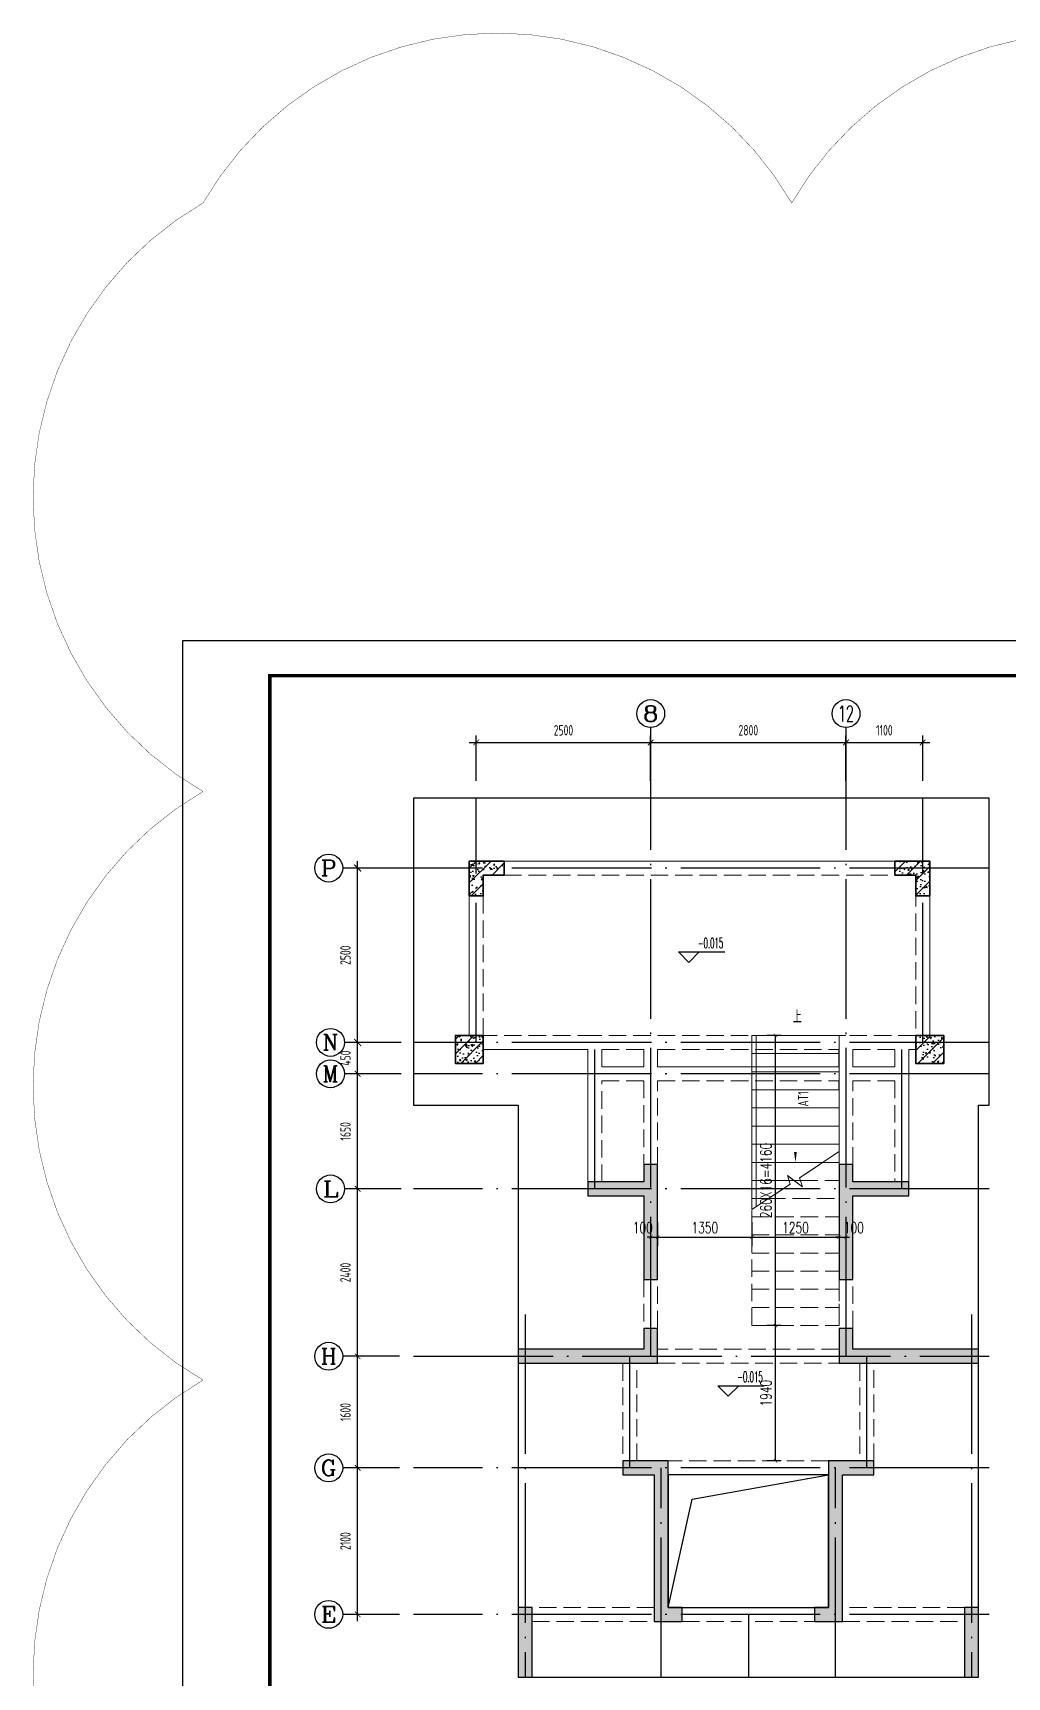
# Model space of a CAD drawing. Extents: x -1058961 to 23600, y -449123 to 2751847.
# Drawn here: x -135503 to -121538, y 32357 to 55931 of the extents above; entities that cross this region are included whole.
import ezdxf
from ezdxf.enums import TextEntityAlignment as Align

# ---------------------------------------------------------------- set-up
doc = ezdxf.new("R2010")
doc.units = 0
doc.header["$LTSCALE"] = 1000
for name, pattern in [('#P_--_20B1_001_t3$0$DASH', [0.35, 0.25, -0.1]), ('DASH', [0.35, 0.25, -0.1]), ('DOTE', [2.42, 2, -0.2, 0.02, -0.2])]:
    doc.linetypes.add(name, pattern=pattern)
doc.layers.get('0').update_dxf_attribs({"linetype": 'CONTINUOUS'})
doc.layers.get('DEFPOINTS').update_dxf_attribs({"linetype": 'CONTINUOUS'})
for name, color, linetype in [('-TK', 7, 'CONTINUOUS'), ('A-AXIS_TEXT', 7, 'CONTINUOUS'), ('A-DOTE', 10, 'DOTE'), ('AXIS', 3, 'CONTINUOUS'), ('DIM_ELEV', 3, 'CONTINUOUS'), ('DIM_SYMB', 3, 'CONTINUOUS'), ('PUB_TEXT', 2, 'CONTINUOUS'), ('S-D洞口', 4, 'CONTINUOUS'), ('S-L主梁线', 4, 'DASH'), ('S-Q墙填充', 252, 'CONTINUOUS'), ('S-Q墙实线', 6, 'CONTINUOUS'), ('S-Y一般标注', 3, 'CONTINUOUS'), ('S-Z柱填充', 252, 'CONTINUOUS'), ('S-Z柱实线', 6, 'CONTINUOUS'), ('TEXT', 2, 'CONTINUOUS'), ('尺寸标注', 86, 'CONTINUOUS')]:
    doc.layers.add(name, color=color, linetype=linetype)
doc.layers.add('AXIS_TEXT', color=7, linetype='CONTINUOUS', lineweight=20)
doc.layers.add('STAIR', color=2, linetype='CONTINUOUS', lineweight=18)
doc.layers.add('审图修改', color=2, linetype='CONTINUOUS', plot=False)
doc.styles.add('_TCH_AXIS', font='COMPLEX', dxfattribs={"bigfont": 'GBCBIG'})
doc.styles.add('_TCH_DIM', font='SIMPLEX.shx', dxfattribs={"width": 0.7, "bigfont": 'GBCBIG.shx'})
doc.styles.add('_TCH_DIM_T3', font='SIMPLEX', dxfattribs={"width": 0.705882, "bigfont": 'GBCBIG'})
doc.styles.add('COMPLEX', font='COMPLEX')
doc.styles.add('TSSD_DIMENSION', font='Tssdeng.shx', dxfattribs={"width": 0.7, "bigfont": 'tssdchn.shx'})
doc.styles.add('TSSD_REIN', font='tssdeng.shx', dxfattribs={"width": 0.7, "height": 300, "bigfont": 'tssdchn.shx'})
doc.dimstyles.new('_TCH_ARCH&&50', dxfattribs={"dimtxt": 157.5, "dimasz": 50, "dimexe": 125, "dimexo": 150, "dimgap": 58.75, "dimtad": 1, "dimdec": 0, "dimzin": 0, "dimdsep": 46, "dimtxsty": '_TCH_DIM_T3', "dimblk": 'ARCHTICK', "dimcen": 0.09, "dimclrt": 7, "dimazin": 0, "dimtfac": 1, "dimtdec": 0, "dimtix": 1, "dimtmove": 2, "dimatfit": 3, "dimldrblk": 'ARCHTICK', "dimfxl": 0, "dimtolj": 1, "dimtzin": 0, "dimarcsym": 0})
doc.dimstyles.new('TSSD_100_100', dxfattribs={"dimtxt": 300, "dimasz": 100, "dimexe": 100, "dimexo": 250, "dimgap": 100, "dimtad": 1, "dimdec": 0, "dimzin": 0, "dimdsep": 46, "dimtxsty": 'TSSD_DIMENSION', "dimblk": 'ARCHTICK', "dimcen": 0, "dimdle": 100, "dimclrt": 7, "dimadec": 0, "dimazin": 0, "dimtfac": 1, "dimtdec": 0, "dimtix": 1, "dimtmove": 2, "dimatfit": 3, "dimldrblk": 'ARCHTICK', "dimfxl": 0, "dimtolj": 1, "dimtzin": 0, "dimarcsym": 0})
doc.dimstyles.new('TSSD_100_100$0', dxfattribs={"dimtxt": 300, "dimasz": 80, "dimexe": 100, "dimexo": 250, "dimgap": 100, "dimtad": 1, "dimdec": 0, "dimzin": 0, "dimdsep": 46, "dimtxsty": 'TSSD_DIMENSION', "dimblk": 'ARCHTICK', "dimcen": 0, "dimdle": 100, "dimclrd": 3, "dimclre": 3, "dimclrt": 7, "dimadec": 0, "dimazin": 0, "dimtfac": 1, "dimtdec": 0, "dimtix": 1, "dimtmove": 2, "dimatfit": 3, "dimldrblk": 'ARCHTICK', "dimfxl": 0, "dimtolj": 1, "dimtzin": 0, "dimarcsym": 0})
pattern_1 = [(50, (-152024.66, -111828.82), (215.17805, -18.82564), [22.5, -247.5]), (355, (-152024.66, -111828.82), (-41.6254, 225.65764), [18, -198]), (100.4514, (-152006.73, -111830.39), (173.55281, 206.83186), [19.12206, -210.34263]), (46.1842, (-152024.66, -111768.82), (320.1723, -49.6557), [33.75, -371.25]), (96.6356, (-151997.98, -111772.96), (280.3988, 292.23536), [28.6831, -315.5139]), (351.1842, (-152024.66, -111768.82), (280.3986, 292.2356), [27, -297]), (21, (-151994.66, -111783.82), (179.07212, -120.78567), [22.5, -247.5]), (326, (-151994.66, -111783.82), (72.9946, 217.545), [18, -198]), (71.4514, (-151979.74, -111793.88), (252.0668, 96.75915), [19.12206, -210.34263]), (37.5, (-152024.664, -111828.82), (3.647957, 99.868156), [0, -195.6, 0, -201, 0, -198.75]), (7.5, (-152024.66, -111828.82), (78.92086, 118.32351), [0, -114.6, 0, -191.1, 0, -75.75]), (327.5, (-152091.564, -111828.82), (160.14673, -6.76646), [0, -75, 0, -234, 0, -310.5]), (317.5, (-152121.56, -111828.82), (174.95585, 30.0315), [0, -97.5, 0, -155.4, 0, -220.5]), (45, (-152024.66, -111828.82), (-106.06602, 106.06602), [])]

# ---------------------------------------------------------------- blocks, each defined once
blk = doc.blocks.new('_ArchTick')
at = {"color": 0, "linetype": 'ByBlock', "const_width": 0.15}
blk.add_lwpolyline([(-0.5, -0.5), (0.5, 0.5)], dxfattribs=at)
blk = doc.blocks.new('*D2559')
at = {"layer": 'DEFPOINTS', "color": 0}
for p in [(-123848, 45757), (-126648, 44957), (-123848, 44957)]:
    blk.add_point(p, dxfattribs=at)
at = {"layer": 'S-Y一般标注', "color": 3, "lineweight": -2}
for p, q in [((-126748, 45757), (-123748, 45757)), ((-126648, 45207), (-126648, 45857)), ((-123848, 45207), (-123848, 45857))]:
    blk.add_line(p, q, dxfattribs=at)
at = {"layer": 'S-Y一般标注', "color": 3, "lineweight": -2, "xscale": 80, "yscale": 80, "zscale": 80, "rotation": 180}
blk.add_blockref('_ArchTick', (-126648, 45757), dxfattribs=at)
at = {"layer": 'S-Y一般标注', "color": 3, "lineweight": -2, "xscale": 80, "yscale": 80, "zscale": 80}
blk.add_blockref('_ArchTick', (-123848, 45757), dxfattribs=at)
at = {"layer": 'S-Y一般标注', "color": 7, "insert": (-125248, 45932), "char_height": 150, "attachment_point": 5, "style": 'TSSD_DIMENSION'}
blk.add_mtext('\\A1;2800', dxfattribs=at)
blk = doc.blocks.new('ArchTick')
at = {"color": 0, "linetype": 'ByBlock', "lineweight": -2, "const_width": 0.075}
blk.add_lwpolyline([(-0.25, -0.25), (0.25, 0.25)], dxfattribs=at)
blk = doc.blocks.new('*D2560')
at = {"layer": 'DEFPOINTS', "color": 0}
for p in [(-122748, 45757), (-123848, 44957), (-122748, 44957)]:
    blk.add_point(p, dxfattribs=at)
at = {"layer": 'S-Y一般标注', "color": 3, "lineweight": -2}
for p, q in [((-123948, 45757), (-122648, 45757)), ((-123848, 45207), (-123848, 45857)), ((-122748, 45207), (-122748, 45857))]:
    blk.add_line(p, q, dxfattribs=at)
at = {"layer": 'S-Y一般标注', "color": 3, "lineweight": -2, "xscale": 80, "yscale": 80, "zscale": 80, "rotation": 180}
blk.add_blockref('_ArchTick', (-123848, 45757), dxfattribs=at)
at = {"layer": 'S-Y一般标注', "color": 3, "lineweight": -2, "xscale": 80, "yscale": 80, "zscale": 80}
blk.add_blockref('_ArchTick', (-122748, 45757), dxfattribs=at)
at = {"layer": 'S-Y一般标注', "color": 7, "insert": (-123298, 45932), "char_height": 150, "attachment_point": 5, "style": 'TSSD_DIMENSION'}
blk.add_mtext('\\A1;1100', dxfattribs=at)
blk = doc.blocks.new('*D2561')
at = {"layer": 'DEFPOINTS', "color": 0}
for p in [(-130848, 35357), (-130048, 35357), (-130048, 33257)]:
    blk.add_point(p, dxfattribs=at)
at = {"layer": 'S-Y一般标注', "color": 3, "lineweight": -2}
for p, q in [((-130848, 33157), (-130848, 35457)), ((-130298, 35357), (-130948, 35357)), ((-130298, 33257), (-130948, 33257))]:
    blk.add_line(p, q, dxfattribs=at)
at = {"layer": 'S-Y一般标注', "color": 3, "lineweight": -2, "xscale": 80, "yscale": 80, "zscale": 80}
for p, rotation in [((-130848, 35357), 90), ((-130848, 33257), 270)]:
    blk.add_blockref('_ArchTick', p, dxfattribs=dict(at, rotation=rotation))
at = {"layer": 'S-Y一般标注', "color": 7, "insert": (-131023, 34307), "char_height": 150, "attachment_point": 5, "rotation": 90, "style": 'TSSD_DIMENSION'}
blk.add_mtext('\\A1;2100', dxfattribs=at)
blk = doc.blocks.new('*D2562')
at = {"layer": 'DEFPOINTS', "color": 0}
for p in [(-130848, 36957), (-130048, 36957), (-130048, 35357)]:
    blk.add_point(p, dxfattribs=at)
at = {"layer": 'S-Y一般标注', "color": 3, "lineweight": -2}
for p, q in [((-130848, 35257), (-130848, 37057)), ((-130298, 36957), (-130948, 36957)), ((-130298, 35357), (-130948, 35357))]:
    blk.add_line(p, q, dxfattribs=at)
at = {"layer": 'S-Y一般标注', "color": 3, "lineweight": -2, "xscale": 80, "yscale": 80, "zscale": 80}
for p, rotation in [((-130848, 36957), 90), ((-130848, 35357), 270)]:
    blk.add_blockref('_ArchTick', p, dxfattribs=dict(at, rotation=rotation))
at = {"layer": 'S-Y一般标注', "color": 7, "insert": (-131023, 36157), "char_height": 150, "attachment_point": 5, "rotation": 90, "style": 'TSSD_DIMENSION'}
blk.add_mtext('\\A1;1600', dxfattribs=at)
blk = doc.blocks.new('*D2563')
at = {"layer": 'DEFPOINTS', "color": 0}
for p in [(-130848, 39357), (-130048, 39357), (-130048, 36957)]:
    blk.add_point(p, dxfattribs=at)
at = {"layer": 'S-Y一般标注', "color": 3, "lineweight": -2}
for p, q in [((-130848, 36857), (-130848, 39457)), ((-130298, 39357), (-130948, 39357)), ((-130298, 36957), (-130948, 36957))]:
    blk.add_line(p, q, dxfattribs=at)
at = {"layer": 'S-Y一般标注', "color": 3, "lineweight": -2, "xscale": 80, "yscale": 80, "zscale": 80}
for p, rotation in [((-130848, 39357), 90), ((-130848, 36957), 270)]:
    blk.add_blockref('_ArchTick', p, dxfattribs=dict(at, rotation=rotation))
at = {"layer": 'S-Y一般标注', "color": 7, "insert": (-131023, 38157), "char_height": 150, "attachment_point": 5, "rotation": 90, "style": 'TSSD_DIMENSION'}
blk.add_mtext('\\A1;2400', dxfattribs=at)
blk = doc.blocks.new('*D2564')
at = {"layer": 'DEFPOINTS', "color": 0}
for p in [(-130848, 41457), (-130048, 41457), (-130048, 41007)]:
    blk.add_point(p, dxfattribs=at)
at = {"layer": 'S-Y一般标注', "color": 3, "lineweight": -2}
for p, q in [((-130848, 40907), (-130848, 41557)), ((-130298, 41457), (-130948, 41457)), ((-130298, 41007), (-130948, 41007))]:
    blk.add_line(p, q, dxfattribs=at)
at = {"layer": 'S-Y一般标注', "color": 3, "lineweight": -2, "xscale": 80, "yscale": 80, "zscale": 80}
for p, rotation in [((-130848, 41457), 90), ((-130848, 41007), 270)]:
    blk.add_blockref('_ArchTick', p, dxfattribs=dict(at, rotation=rotation))
at = {"layer": 'S-Y一般标注', "color": 7, "insert": (-131023, 41232), "char_height": 150, "attachment_point": 5, "rotation": 90, "style": 'TSSD_DIMENSION'}
blk.add_mtext('\\A1;450', dxfattribs=at)
blk = doc.blocks.new('*D2565')
at = {"layer": 'DEFPOINTS', "color": 0}
for p in [(-130848, 43957), (-130048, 43957), (-130048, 41457)]:
    blk.add_point(p, dxfattribs=at)
at = {"layer": 'S-Y一般标注', "color": 0, "lineweight": -2}
for p, q in [((-130298, 43957), (-130948, 43957)), ((-130848, 41357), (-130848, 44057)), ((-130298, 41457), (-130948, 41457))]:
    blk.add_line(p, q, dxfattribs=at)
at = {"layer": 'S-Y一般标注', "color": 0, "lineweight": -2, "xscale": 100, "yscale": 100, "zscale": 100}
for p, rotation in [((-130848, 43957), 90), ((-130848, 41457), 270)]:
    blk.add_blockref('_ArchTick', p, dxfattribs=dict(at, rotation=rotation))
at = {"layer": 'S-Y一般标注', "color": 7, "insert": (-131023, 42707), "char_height": 150, "attachment_point": 5, "rotation": 90, "style": 'TSSD_DIMENSION'}
blk.add_mtext('\\A1;2500', dxfattribs=at)
blk = doc.blocks.new('*D2566')
at = {"layer": 'DEFPOINTS', "color": 0}
for p in [(-126648, 45757), (-129148, 44957), (-126648, 44957)]:
    blk.add_point(p, dxfattribs=at)
at = {"layer": 'S-Y一般标注', "color": 3, "lineweight": -2}
for p, q in [((-129248, 45757), (-126548, 45757)), ((-129148, 45207), (-129148, 45857)), ((-126648, 45207), (-126648, 45857))]:
    blk.add_line(p, q, dxfattribs=at)
at = {"layer": 'S-Y一般标注', "color": 3, "lineweight": -2, "xscale": 80, "yscale": 80, "zscale": 80, "rotation": 180}
blk.add_blockref('_ArchTick', (-129148, 45757), dxfattribs=at)
at = {"layer": 'S-Y一般标注', "color": 3, "lineweight": -2, "xscale": 80, "yscale": 80, "zscale": 80}
blk.add_blockref('_ArchTick', (-126648, 45757), dxfattribs=at)
at = {"layer": 'S-Y一般标注', "color": 7, "insert": (-127898, 45932), "char_height": 150, "attachment_point": 5, "style": 'TSSD_DIMENSION'}
blk.add_mtext('\\A1;2500', dxfattribs=at)
blk = doc.blocks.new('*D2568')
at = {"layer": 'DEFPOINTS', "color": 0}
for p in [(-130848, 41007), (-130048, 41007), (-130048, 39357)]:
    blk.add_point(p, dxfattribs=at)
at = {"layer": 'S-Y一般标注', "color": 3, "lineweight": -2}
for p, q in [((-130848, 39257), (-130848, 41107)), ((-130298, 41007), (-130948, 41007)), ((-130298, 39357), (-130948, 39357))]:
    blk.add_line(p, q, dxfattribs=at)
at = {"layer": 'S-Y一般标注', "color": 3, "lineweight": -2, "xscale": 80, "yscale": 80, "zscale": 80}
for p, rotation in [((-130848, 41007), 90), ((-130848, 39357), 270)]:
    blk.add_blockref('_ArchTick', p, dxfattribs=dict(at, rotation=rotation))
at = {"layer": 'S-Y一般标注', "color": 7, "insert": (-131023, 40182), "char_height": 150, "attachment_point": 5, "rotation": 90, "style": 'TSSD_DIMENSION'}
blk.add_mtext('\\A1;1650', dxfattribs=at)
blk = doc.blocks.new('A$C1F074C3D')
at = {"layer": 'DIM_SYMB'}
blk.add_lwpolyline([(-625, 4290, 0, 0, 0), (-625, 2340, 0, 40, 0), (-625, 2490, 0, 0, 0)], format="xyseb", dxfattribs=at)
at = {"layer": 'STAIR'}
for p, q in [((-1250, 1664), (-1250, 4160)), ((-1250, 4160), (0, 4160)), ((-1190, 4160), (-1190, 1703)), ((0, 2496), (0, 4160)), ((-1250, 3900), (0, 3900)), ((-1250, 3640), (0, 3640)), ((-1250, 3380), (0, 3380)), ((-1250, 3120), (0, 3120)), ((-1250, 2860), (0, 2860)), ((-1250, 2600), (0, 2600)), ((0, 2496), (-567, 2119)), ((-1250, 2340), (-234, 2340)), ((-524, 1991), (-740, 2150)), ((-740, 2150), (-700, 2030)), ((-1250, 2080), (-717, 2080)), ((-700, 2030), (-1250, 1664)), ((-645, 2080), (-554, 2080)), ((-567, 2119), (-524, 1991)), ((-1250, 1820), (-1016, 1820))]:
    blk.add_line(p, q, dxfattribs=at)
at = {"layer": 'STAIR', "color": 246, "linetype": '#P_--_20B1_001_t3$0$DASH'}
for p, q in [((0, 2496), (-567, 2119)), ((0, 0), (0, 2496)), ((-524, 1991), (-740, 2150)), ((-740, 2150), (-700, 2030)), ((-234, 2340), (0, 2340)), ((-700, 2030), (-1250, 1664)), ((-717, 2080), (-645, 2080)), ((-567, 2119), (-524, 1991)), ((-554, 2080), (0, 2080)), ((-1250, 0), (-1250, 1664)), ((-1016, 1820), (0, 1820)), ((-1250, 1560), (0, 1560)), ((-1250, 1300), (0, 1300)), ((-1250, 1040), (0, 1040)), ((-1250, 780), (0, 780)), ((-1250, 520), (0, 520)), ((-1250, 260), (0, 260)), ((-1250, 0), (0, 0))]:
    blk.add_line(p, q, dxfattribs=at)
at = {"layer": 'PUB_TEXT', "style": '_TCH_DIM', "width": 0.7}
blk.add_text('上', height=179, dxfattribs=at).set_placement((-661, 4340))
blk = doc.blocks.new('*D2570')
at = {"layer": 'DEFPOINTS', "color": 0}
for p in [(-123948, 39030), (-123848, 39030), (-123848, 38663)]:
    blk.add_point(p, dxfattribs=at)
at = {"layer": '尺寸标注', "color": 0, "lineweight": -2}
for p, q in [((-123948, 38663), (-123998, 38663)), ((-123948, 38880), (-123948, 38538)), ((-123948, 38663), (-123848, 38663)), ((-123848, 38880), (-123848, 38538)), ((-123848, 38663), (-123798, 38663))]:
    blk.add_line(p, q, dxfattribs=at)
at = {"layer": '尺寸标注', "color": 0, "lineweight": -2, "xscale": 50, "yscale": 50, "zscale": 50}
blk.add_blockref('_ArchTick', (-123948, 38663), dxfattribs=at)
at = {"layer": '尺寸标注', "color": 0, "lineweight": -2, "xscale": 50, "yscale": 50, "zscale": 50, "rotation": 180}
blk.add_blockref('_ArchTick', (-123848, 38663), dxfattribs=at)
at = {"layer": '尺寸标注', "color": 7, "insert": (-123734, 38800), "char_height": 157.5, "attachment_point": 5, "style": '_TCH_DIM_T3'}
blk.add_mtext('\\A1;100', dxfattribs=at)
blk = doc.blocks.new('*D2571')
at = {"layer": 'DEFPOINTS', "color": 0}
for p in [(-125198, 39030), (-123948, 39030), (-123948, 38663)]:
    blk.add_point(p, dxfattribs=at)
at = {"layer": '尺寸标注', "color": 0, "lineweight": -2}
for p, q in [((-125198, 38880), (-125198, 38538)), ((-125198, 38663), (-123948, 38663)), ((-123948, 38880), (-123948, 38538))]:
    blk.add_line(p, q, dxfattribs=at)
at = {"layer": '尺寸标注', "color": 0, "lineweight": -2, "xscale": 50, "yscale": 50, "zscale": 50, "rotation": 180}
blk.add_blockref('_ArchTick', (-125198, 38663), dxfattribs=at)
at = {"layer": '尺寸标注', "color": 0, "lineweight": -2, "xscale": 50, "yscale": 50, "zscale": 50}
blk.add_blockref('_ArchTick', (-123948, 38663), dxfattribs=at)
at = {"layer": '尺寸标注', "color": 7, "insert": (-124573, 38800), "char_height": 157.5, "attachment_point": 5, "style": '_TCH_DIM_T3'}
blk.add_mtext('\\A1;1250', dxfattribs=at)
blk = doc.blocks.new('*D2572')
at = {"layer": 'DEFPOINTS', "color": 0}
for p in [(-126548, 39030), (-125198, 39030), (-125198, 38663)]:
    blk.add_point(p, dxfattribs=at)
at = {"layer": '尺寸标注', "color": 0, "lineweight": -2}
for p, q in [((-126548, 38880), (-126548, 38538)), ((-126548, 38663), (-125198, 38663)), ((-125198, 38880), (-125198, 38538))]:
    blk.add_line(p, q, dxfattribs=at)
at = {"layer": '尺寸标注', "color": 0, "lineweight": -2, "xscale": 50, "yscale": 50, "zscale": 50, "rotation": 180}
blk.add_blockref('_ArchTick', (-126548, 38663), dxfattribs=at)
at = {"layer": '尺寸标注', "color": 0, "lineweight": -2, "xscale": 50, "yscale": 50, "zscale": 50}
blk.add_blockref('_ArchTick', (-125198, 38663), dxfattribs=at)
at = {"layer": '尺寸标注', "color": 7, "insert": (-125873, 38800), "char_height": 157.5, "attachment_point": 5, "style": '_TCH_DIM_T3'}
blk.add_mtext('\\A1;1350', dxfattribs=at)
blk = doc.blocks.new('*D2573')
at = {"layer": 'DEFPOINTS', "color": 0}
for p in [(-126648, 39030), (-126548, 39030), (-126548, 38663)]:
    blk.add_point(p, dxfattribs=at)
at = {"layer": '尺寸标注', "color": 0, "lineweight": -2}
for p, q in [((-126648, 38663), (-126698, 38663)), ((-126648, 38880), (-126648, 38538)), ((-126648, 38663), (-126548, 38663)), ((-126548, 38880), (-126548, 38538)), ((-126548, 38663), (-126498, 38663))]:
    blk.add_line(p, q, dxfattribs=at)
at = {"layer": '尺寸标注', "color": 0, "lineweight": -2, "xscale": 50, "yscale": 50, "zscale": 50}
blk.add_blockref('_ArchTick', (-126648, 38663), dxfattribs=at)
at = {"layer": '尺寸标注', "color": 0, "lineweight": -2, "xscale": 50, "yscale": 50, "zscale": 50, "rotation": 180}
blk.add_blockref('_ArchTick', (-126548, 38663), dxfattribs=at)
at = {"layer": '尺寸标注', "color": 7, "insert": (-126761, 38800), "char_height": 157.5, "attachment_point": 5, "style": '_TCH_DIM_T3'}
blk.add_mtext('\\A1;100', dxfattribs=at)
blk = doc.blocks.new('*D2574')
at = {"layer": 'DEFPOINTS', "color": 0}
for p in [(-124857, 41557), (-124629, 41557), (-124629, 37397)]:
    blk.add_point(p, dxfattribs=at)
at = {"layer": '尺寸标注', "color": 0, "lineweight": -2}
for p, q in [((-124779, 41557), (-124982, 41557)), ((-124857, 37397), (-124857, 41557)), ((-124779, 37397), (-124982, 37397))]:
    blk.add_line(p, q, dxfattribs=at)
at = {"layer": '尺寸标注', "color": 0, "lineweight": -2, "xscale": 50, "yscale": 50, "zscale": 50}
for p, rotation in [((-124857, 41557), 90), ((-124857, 37397), 270)]:
    blk.add_blockref('_ArchTick', p, dxfattribs=dict(at, rotation=rotation))
at = {"layer": '尺寸标注', "color": 7, "insert": (-124995, 39477), "char_height": 157.5, "attachment_point": 5, "rotation": 90, "style": '_TCH_DIM_T3'}
blk.add_mtext('\\A1;260X16=4160', dxfattribs=at)
blk = doc.blocks.new('*D2575')
at = {"layer": 'DEFPOINTS', "color": 0}
for p in [(-124857, 37397), (-124629, 37397), (-124629, 35457)]:
    blk.add_point(p, dxfattribs=at)
at = {"layer": '尺寸标注', "color": 0, "lineweight": -2}
for p, q in [((-124779, 37397), (-124982, 37397)), ((-124857, 35457), (-124857, 37397)), ((-124779, 35457), (-124982, 35457))]:
    blk.add_line(p, q, dxfattribs=at)
at = {"layer": '尺寸标注', "color": 0, "lineweight": -2, "xscale": 50, "yscale": 50, "zscale": 50}
for p, rotation in [((-124857, 37397), 90), ((-124857, 35457), 270)]:
    blk.add_blockref('_ArchTick', p, dxfattribs=dict(at, rotation=rotation))
at = {"layer": '尺寸标注', "color": 7, "insert": (-124995, 36427), "char_height": 157.5, "attachment_point": 5, "rotation": 90, "style": '_TCH_DIM_T3'}
blk.add_mtext('\\A1;1940', dxfattribs=at)
blk = doc.blocks.new('A1')
blk.add_lwpolyline([(0, 59400), (0, 0), (84100, 0), (84100, 59400)], close=True)
at = {"const_width": 100}
blk.add_lwpolyline([(2500, 58400), (2500, 1000), (83100, 1000), (83100, 58400)], close=True, dxfattribs=at)
blk = doc.blocks.new('_AXISO')
blk.add_circle((0, 0), 0.5)
at = {"layer": 'A-AXIS_TEXT', "style": 'COMPLEX', "width": 1.041667}
blk.add_attdef('A', text='', height=0.56, dxfattribs=at).set_placement((-0.25, -0.28), (0.25, -0.28), align=Align.FIT)

msp = doc.modelspace()

# ---------------------------------------------------------------- hatches: boundary and pattern name
at = {"layer": 'S-Q墙填充'}
h = msp.add_hatch(color=252, dxfattribs=at)
h.dxf.hatch_style = 1
h.paths.add_polyline_path([(-126547.6, 39356.79), (-126547.6, 39706.79), (-126747.6, 39706.79), (-126747.6, 39456.79), (-127547.72, 39456.79), (-127547.72, 39256.79), (-126747.6, 39256.79), (-126747.6, 38056.79), (-126547.6, 38056.79)])
h = msp.add_hatch(color=252, dxfattribs=at)
h.dxf.hatch_style = 1
h.paths.add_polyline_path([(-123947.6, 39356.79), (-123947.6, 38056.79), (-123747.6, 38056.79), (-123747.6, 39256.79), (-122947.99, 39256.79), (-122947.99, 39456.79), (-123747.6, 39456.79), (-123747.6, 39706.79), (-123947.6, 39706.79)])
h = msp.add_hatch(color=252, dxfattribs=at)
h.dxf.hatch_style = 1
h.paths.add_polyline_path([(-126547.6, 36857.06), (-126547.6, 37357.06), (-126747.6, 37357.06), (-126747.6, 37057.06), (-126947.67, 37057.06), (-128547.6, 37057.06), (-128547.6, 36857.06), (-126947.67, 36857.06)])
h = msp.add_hatch(color=252, dxfattribs=at)
h.dxf.hatch_style = 1
h.paths.add_polyline_path([(-123747.6, 37057.06), (-123747.6, 37357.06), (-123947.6, 37357.06), (-123947.6, 36857.06), (-123547.72, 36857.06), (-121947.6, 36857.06), (-121947.6, 37057.06), (-123547.72, 37057.06)])
h = msp.add_hatch(color=252, dxfattribs=at)
h.dxf.hatch_style = 1
h.paths.add_polyline_path([(-126397.6, 35456.79), (-127047.67, 35456.79), (-127047.67, 35256.79), (-126597.6, 35256.79), (-126597.6, 33156.79), (-126197.6, 33156.79), (-126197.6, 33356.79), (-126397.6, 33356.79)])
h = msp.add_hatch(color=252, dxfattribs=at)
h.dxf.hatch_style = 1
h.paths.add_polyline_path([(-124097.6, 33356.79), (-124297.6, 33356.79), (-124297.6, 33156.79), (-123897.6, 33156.79), (-123897.6, 35256.79), (-123447.72, 35256.79), (-123447.72, 35456.79), (-124097.6, 35456.79)])
h = msp.add_hatch(color=252, dxfattribs=at)
h.dxf.hatch_style = 1
h.paths.add_polyline_path([(-128347.59, 32357.06), (-128347.59, 33356.79), (-128547.59, 33356.79), (-128547.59, 32357.06)])
h = msp.add_hatch(color=252, dxfattribs=at)
h.dxf.hatch_style = 1
h.paths.add_polyline_path([(-121947.6, 32357.06), (-121947.61, 33356.79), (-122147.61, 33356.79), (-122147.6, 32357.06)])
at = {"layer": 'S-Z柱填充'}
h = msp.add_hatch(dxfattribs=at)
h.set_pattern_fill('ARMORED', color=256, scale=30, style=0)
h.set_pattern_definition(pattern_1)
h.paths.add_polyline_path([(-128747.59, 44056.79), (-129247.59, 44056.79), (-129247.59, 43556.79), (-129047.59, 43556.79), (-129047.59, 43856.79), (-128747.59, 43856.79)])
h = msp.add_hatch(dxfattribs=at)
h.set_pattern_fill('ARMORED', color=256, scale=30, style=0)
h.set_pattern_definition(pattern_1)
h.paths.add_polyline_path([(-123147.61, 44056.79), (-122647.61, 44056.79), (-122647.61, 43556.79), (-122847.61, 43556.79), (-122847.61, 43856.79), (-123147.61, 43856.79)])
h = msp.add_hatch(dxfattribs=at)
h.set_pattern_fill('ARMORED', color=256, scale=30, style=0)
h.set_pattern_definition([(50, (-508856.19, 9568.02), (215.178055, -18.82564), [22.5, -247.5]), (355, (-508856.19, 9568.02), (-41.6254, 225.65764), [18, -198]), (100.4514, (-508838.25, 9566.45), (173.55281, 206.83186), [19.12206, -210.34263]), (46.1842, (-508856.19, 9628.02), (320.17231, -49.6557), [33.75, -371.25]), (96.6356, (-508829.5, 9623.9), (280.3988, 292.23536), [28.6831, -315.5139]), (351.1842, (-508856.2, 9628.02), (280.39858, 292.23558), [27, -297]), (21, (-508826.19, 9613.02), (179.072116, -120.78567), [22.5, -247.5]), (326, (-508826.19, 9613.02), (72.9946, 217.54501), [18, -198]), (71.4514, (-508811.26, 9602.96), (252.06679, 96.75915), [19.12206, -210.34263]), (37.5, (-508856.186, 9568.02), (3.647957, 99.868156), [0, -195.6, 0, -201, 0, -198.75]), (7.5, (-508856.19, 9568.02), (78.92086, 118.323514), [0, -114.6, 0, -191.1, 0, -75.75]), (327.5, (-508923.086, 9568.02), (160.146731, -6.766462), [0, -75, 0, -234, 0, -310.5]), (317.5, (-508953.09, 9568.02), (174.95585, 30.031495), [0, -97.5, 0, -155.4, 0, -220.5]), (45, (-508856.19, 9568.02), (-106.06602, 106.06602), [])])
h.paths.add_polyline_path([(-129047.6, 41556.79), (-129447.6, 41556.79), (-129447.6, 41156.79), (-129047.6, 41156.79)])
h = msp.add_hatch(dxfattribs=at)
h.set_pattern_fill('ARMORED', color=256, scale=30, style=0)
h.set_pattern_definition([(50, (-508456.19, 9568.02), (215.178055, -18.82564), [22.5, -247.5]), (355, (-508456.19, 9568.02), (-41.6254, 225.65764), [18, -198]), (100.4514, (-508438.25, 9566.46), (173.55281, 206.83186), [19.12206, -210.34263]), (46.1842, (-508456.19, 9628.02), (320.17231, -49.6557), [33.75, -371.25]), (96.6356, (-508429.5, 9623.9), (280.3988, 292.23536), [28.6831, -315.5139]), (351.1842, (-508456.2, 9628.02), (280.39858, 292.23558), [27, -297]), (21, (-508426.19, 9613.02), (179.072116, -120.78567), [22.5, -247.5]), (326, (-508426.19, 9613.02), (72.9946, 217.54501), [18, -198]), (71.4514, (-508411.26, 9602.96), (252.06679, 96.75915), [19.12206, -210.34263]), (37.5, (-508456.186, 9568.025), (3.647957, 99.868156), [0, -195.6, 0, -201, 0, -198.75]), (7.5, (-508456.19, 9568.02), (78.92086, 118.323514), [0, -114.6, 0, -191.1, 0, -75.75]), (327.5, (-508523.086, 9568.025), (160.146731, -6.766462), [0, -75, 0, -234, 0, -310.5]), (317.5, (-508553.09, 9568.02), (174.95585, 30.031495), [0, -97.5, 0, -155.4, 0, -220.5]), (45, (-508456.19, 9568.02), (-106.06602, 106.06602), [])])
h.paths.add_polyline_path([(-122447.6, 41556.79), (-122847.6, 41556.79), (-122847.6, 41156.79), (-122447.6, 41156.79)])

# ---------------------------------------------------------------- linework, layer by layer
at = {"layer": 'A-DOTE'}
for p, q in [((-129147.6, 41456.79), (-129147.6, 44956.79)), ((-126647.6, 36957.06), (-126647.6, 44956.79)), ((-123847.6, 36957.06), (-123847.6, 44956.79)), ((-122747.6, 41456.79), (-122747.6, 44956.79)), ((-121797.59, 43956.79), (-130047.6, 43956.79)), ((-121797.59, 41456.79), (-130047.6, 41456.79)), ((-127447.6, 39356.79), (-127447.6, 41456.79)), ((-123047.6, 39356.79), (-123047.6, 41456.79)), ((-121797.59, 41006.79), (-130047.6, 41006.79)), ((-121797.59, 39356.79), (-130047.6, 39356.79)), ((-128447.38, 37556.79), (-128447.6, 32357.06)), ((-122047.82, 37556.79), (-122047.6, 32357.06)), ((-130047.6, 36957.06), (-121797.59, 36957.06)), ((-126947.6, 35356.79), (-126947.6, 36956.79)), ((-123547.6, 35356.79), (-123547.6, 36956.79)), ((-121797.59, 35356.79), (-130047.6, 35356.79)), ((-126497.6, 32357.05), (-126497.6, 35356.79)), ((-123997.6, 32357.07), (-123997.6, 35356.79)), ((-121797.59, 33256.79), (-130047.6, 33256.79)), ((-125247.6, 33256.79), (-125247.6, 32357.06))]:
    msp.add_line(p, q, dxfattribs=at)
at = {"layer": 'AXIS'}
for p, q in [((-126647.6, 44956.78), (-126647.6, 45971.39)), ((-123847.6, 44956.78), (-123847.6, 45971.39)), ((-130047.6, 43956.79), (-131062.21, 43956.79)), ((-130222.6, 41456.79), (-131037.21, 41456.79)), ((-130222.6, 41006.79), (-131037.21, 41006.79)), ((-130222.6, 39356.79), (-131037.21, 39356.79)), ((-130247.6, 36957.06), (-131062.21, 36957.06)), ((-130247.6, 35356.79), (-131062.21, 35356.79)), ((-130247.6, 33256.79), (-131062.21, 33256.79))]:
    msp.add_line(p, q, dxfattribs=at)
at = {"layer": 'DIM_ELEV', "color": 6}
for p, q in [((-126100.95, 42604.56), (-126250.95, 42754.56)), ((-126250.95, 42754.56), (-125586.03, 42754.56)), ((-126100.95, 42604.56), (-125950.95, 42754.56)), ((-125535.37, 36385.21), (-125685.37, 36535.21)), ((-125685.37, 36535.21), (-125020.45, 36535.21)), ((-125535.37, 36385.21), (-125385.37, 36535.21))]:
    msp.add_line(p, q, dxfattribs=at)
at = {"layer": 'DIM_SYMB'}
msp.add_lwpolyline([(-130047.6, 44956.79), (-130047.6, 40557.06), (-128547.6, 40557.06), (-128547.6, 32357.06), (-121947.6, 32357.06), (-121947.6, 40557.06), (-121797.59, 40557.06), (-121797.59, 44956.79)], close=True, dxfattribs=at)
at = {"layer": 'S-D洞口', "color": 5}
msp.add_lwpolyline([(-126397.6, 33356.79), (-124097.6, 33356.79), (-124097.6, 35256.79), (-126397.6, 35256.79), (-126397.6, 33356.79), (-126050.77, 34909.96), (-124097.6, 35256.79)], dxfattribs=at)
msp.add_lwpolyline([(-126397.6, 33356.79), (-124097.6, 33356.79), (-124097.6, 35256.79), (-126397.6, 35256.79), (-126397.6, 33356.79), (-126050.77, 34909.96), (-124097.6, 35256.79)], dxfattribs=at)
at = {"layer": 'S-L主梁线', "linetype": 'ByBlock', "lineweight": 18}
for p, q in [((-123047.6, 44056.79), (-128747.59, 44056.79)), ((-122647.6, 41556.79), (-122647.6, 43656.79)), ((-129247.59, 43556.79), (-129247.6, 41556.79)), ((-129047.6, 41356.79), (-127548.07, 41356.82)), ((-127548.07, 41356.82), (-127547.72, 39456.79)), ((-122947.99, 39456.79), (-122947.79, 41356.79)), ((-126747.6, 41106.77), (-127348.03, 41106.7)), ((-123948.17, 41106.79), (-126547.6, 41106.79)), ((-123147.82, 41106.79), (-123748.17, 41106.79)), ((-122947.58, 41106.79), (-122947.82, 41106.79)), ((-126397.6, 35256.79), (-124097.6, 35256.79)), ((-125247.59, 33356.79), (-126197.6, 33356.79)), ((-124297.6, 33356.79), (-125247.59, 33356.79))]:
    msp.add_line(p, q, dxfattribs=at)
at = {"layer": 'S-L主梁线', "linetype": 'DASH', "lineweight": 18}
for p, q in [((-128747.59, 43856.79), (-123047.6, 43856.79)), ((-122847.6, 43656.79), (-122847.6, 41556.79)), ((-129047.6, 41556.79), (-129047.6, 43556.79)), ((-127448.09, 41556.82), (-129047.6, 41556.79)), ((-126647.61, 41556.92), (-127448.1, 41556.82)), ((-123848.3, 41556.92), (-126647.6, 41556.92)), ((-122847.6, 41556.92), (-123848.3, 41556.92)), ((-127348.07, 41356.83), (-126747.6, 41356.91)), ((-127348.03, 41106.7), (-127348.07, 41356.83)), ((-126747.6, 41356.91), (-126747.6, 41106.77)), ((-126547.6, 41106.79), (-126547.6, 41356.92)), ((-126547.6, 41356.92), (-123948.27, 41356.92)), ((-123948.27, 41356.92), (-123948.17, 41106.79)), ((-123748.17, 41106.79), (-123748.27, 41356.92)), ((-123748.27, 41356.92), (-123147.79, 41356.92)), ((-123147.79, 41356.92), (-123147.82, 41106.79)), ((-122947.79, 41356.92), (-122847.6, 41356.92)), ((-127347.9, 40906.7), (-126747.6, 40906.77)), ((-127347.74, 39456.79), (-127347.9, 40906.7)), ((-126747.6, 40906.77), (-126747.6, 39706.79)), ((-126547.6, 39706.79), (-126547.6, 40906.79)), ((-126547.6, 40906.79), (-123948.09, 40906.79)), ((-123948.1, 40906.79), (-123947.64, 39706.79)), ((-123747.6, 39706.79), (-123748.27, 40906.79)), ((-123748.09, 40906.79), (-123147.62, 40906.79)), ((-123147.84, 40906.79), (-123147.98, 39456.79)), ((-126747.6, 38056.79), (-126747.6, 37357.06)), ((-126547.6, 37357.06), (-126547.6, 38056.79)), ((-123947.6, 38056.79), (-123947.6, 37357.06)), ((-123747.6, 37357.06), (-123747.6, 38056.79)), ((-123947.6, 37057.06), (-126547.6, 37057.06)), ((-127047.67, 36857.06), (-127047.67, 35456.79)), ((-126847.67, 35456.79), (-126847.67, 36857.06)), ((-126547.6, 36857.06), (-123947.6, 36857.06)), ((-123647.72, 36857.06), (-123647.72, 35456.79)), ((-123447.72, 35456.79), (-123447.72, 36857.06)), ((-124097.6, 35456.79), (-126397.6, 35456.79)), ((-126597.6, 33356.79), (-128347.59, 33356.79)), ((-122147.61, 33356.79), (-123897.6, 33356.79)), ((-128347.59, 33156.79), (-126597.6, 33156.79)), ((-126197.6, 33156.79), (-125347.59, 33156.79)), ((-125147.59, 33156.79), (-124297.6, 33156.79)), ((-123897.6, 33156.79), (-122147.61, 33156.79))]:
    msp.add_line(p, q, dxfattribs=at)
at = {"layer": 'S-Q墙实线'}
msp.add_lwpolyline([(-126547.6, 39356.79), (-126547.6, 39706.79), (-126747.6, 39706.79), (-126747.6, 39456.79), (-127547.72, 39456.79), (-127547.72, 39256.79), (-126747.6, 39256.79), (-126747.6, 38056.79), (-126547.6, 38056.79), (-126547.6, 39356.79)], dxfattribs=at)
for points in [[(-123947.6, 39356.79), (-123947.6, 38056.79), (-123747.6, 38056.79), (-123747.6, 39256.79), (-122947.99, 39256.79), (-122947.99, 39456.79), (-123747.6, 39456.79), (-123747.6, 39706.79), (-123947.6, 39706.79)], [(-126547.6, 36857.06), (-126547.6, 37357.06), (-126747.6, 37357.06), (-126747.6, 37057.06), (-126947.67, 37057.06), (-128547.6, 37057.06), (-128547.6, 36857.06), (-126947.67, 36857.06)], [(-123747.6, 37057.06), (-123747.6, 37357.06), (-123947.6, 37357.06), (-123947.6, 36857.06), (-123547.72, 36857.06), (-121947.6, 36857.06), (-121947.6, 37057.06), (-123547.72, 37057.06)], [(-126397.6, 35456.79), (-127047.67, 35456.79), (-127047.67, 35256.79), (-126597.6, 35256.79), (-126597.6, 34756.79), (-126597.6, 33156.79), (-126197.6, 33156.79), (-126197.6, 33356.79), (-126397.6, 33356.79), (-126397.6, 34756.79)], [(-123897.6, 33156.79), (-123897.6, 34756.79), (-123897.6, 35256.79), (-123447.72, 35256.79), (-123447.72, 35456.79), (-124097.6, 35456.79), (-124097.6, 34756.79), (-124097.6, 33356.79), (-124297.6, 33356.79), (-124297.6, 33156.79)], [(-128347.59, 32357.06), (-128347.59, 33356.79), (-128547.59, 33356.79), (-128547.59, 32357.06)], [(-121947.6, 32357.06), (-121947.61, 33356.79), (-122147.61, 33356.79), (-122147.6, 32357.06)]]:
    msp.add_lwpolyline(points, close=True, dxfattribs=at)
at = {"layer": 'S-Z柱实线', "lineweight": 35}
for points in [[(-128747.59, 44056.79), (-129247.59, 44056.79), (-129247.59, 43556.79), (-129047.59, 43556.79), (-129047.59, 43856.79), (-128747.59, 43856.79), (-128747.59, 44056.79)], [(-123147.61, 44056.79), (-122647.61, 44056.79), (-122647.61, 43556.79), (-122847.61, 43556.79), (-122847.61, 43856.79), (-123147.61, 43856.79), (-123147.61, 44056.79)]]:
    msp.add_lwpolyline(points, dxfattribs=at)
for points in [[(-129047.6, 41556.79), (-129447.6, 41556.79), (-129447.6, 41156.79), (-129047.6, 41156.79)], [(-122447.6, 41556.79), (-122847.6, 41556.79), (-122847.6, 41156.79), (-122447.6, 41156.79)]]:
    msp.add_lwpolyline(points, close=True, dxfattribs=at)
at = {"layer": '审图修改', "const_width": 5}
msp.add_lwpolyline([(-133064.8, 53492.32, -0.57735027), (-124626.25, 53492.32, -0.57735027), (-116187.69, 53492.32, -0.57735027), (-107749.14, 53492.32, -0.57735027), (-99310.58, 53492.32, -0.57735027), (-90872.03, 53492.32, -0.57735027), (-90872.03, 45053.77, -0.57735027), (-90872.03, 36615.21, -0.57735027), (-90872.03, 28176.66, -0.57735027), (-90872.03, 19738.1, -0.57735027), (-90872.03, 11299.55, -0.57735027), (-99310.58, 11299.55, -0.57735027), (-107749.14, 11299.55, -0.57735027), (-116187.69, 11299.55, -0.57735027), (-124626.25, 11299.55, -0.57735027), (-133064.8, 11299.55, -0.57735027), (-133064.8, 19738.1, -0.57735027), (-133064.8, 28176.66, -0.57735027), (-133064.8, 36615.21, -0.57735027), (-133064.8, 45053.77, -0.57735027), (-133064.8, 53492.32, -0.57735027), (-133064.8, 53492.32, -0.57735027)], format="xyb", dxfattribs=at)

# ---------------------------------------------------------------- block references
at = {"layer": '-TK', "xscale": 0.5, "yscale": 0.5, "zscale": 0.5}
msp.add_blockref('A1', (-133357.71, 17516.33), dxfattribs=at)
msp.add_blockref('A$C1F074C3D', (-123947.6, 37396.79))
at = {"layer": 'AXIS'}
ref = msp.add_blockref('_AXISO', (-126647.6, 46171.39), dxfattribs=dict(at, xscale=400, yscale=400, zscale=400))
ref.add_attrib('A', '8', dxfattribs={"layer": 'AXIS_TEXT', "height": 226.27, "style": '_TCH_AXIS', "width": 1.5}).set_placement((-126760.74, 46058.25), (-126534.46, 46058.25), align=Align.FIT)
ref = msp.add_blockref('_AXISO', (-123847.6, 46171.39), dxfattribs=dict(at, xscale=400, yscale=400, zscale=400))
ref.add_attrib('A', '12', dxfattribs={"layer": 'AXIS_TEXT', "height": 226.274, "style": '_TCH_AXIS', "width": 0.724138}).set_placement((-123960.74, 46058.25), (-123734.46, 46058.25), align=Align.FIT)
ref = msp.add_blockref('_AXISO', (-131262.21, 43956.79), dxfattribs=dict(at, xscale=400, yscale=400, zscale=400))
ref.add_attrib('A', 'P', dxfattribs={"layer": 'AXIS_TEXT', "height": 226.27, "style": '_TCH_AXIS', "width": 1.235294}).set_placement((-131375.34, 43843.65), (-131149.07, 43843.65), align=Align.FIT)
ref = msp.add_blockref('_AXISO', (-131237.21, 41456.79), dxfattribs=dict(at, xscale=400, yscale=400, zscale=400))
ref.add_attrib('A', 'N', dxfattribs={"layer": 'AXIS_TEXT', "height": 226.27, "style": '_TCH_AXIS', "width": 1.105263}).set_placement((-131350.34, 41343.65), (-131124.07, 41343.65), align=Align.FIT)
ref = msp.add_blockref('_AXISO', (-131237.21, 41006.79), dxfattribs=dict(at, xscale=400, yscale=400, zscale=400))
ref.add_attrib('A', 'M', dxfattribs={"layer": 'AXIS_TEXT', "height": 226.27, "style": '_TCH_AXIS'}).set_placement((-131350.34, 40893.65), (-131124.07, 40893.65), align=Align.FIT)
ref = msp.add_blockref('_AXISO', (-131237.21, 39356.79), dxfattribs=dict(at, xscale=400, yscale=400, zscale=400))
ref.add_attrib('A', 'L', dxfattribs={"layer": 'AXIS_TEXT', "height": 226.27, "style": '_TCH_AXIS', "width": 1.4}).set_placement((-131350.34, 39243.65), (-131124.07, 39243.65), align=Align.FIT)
ref = msp.add_blockref('_AXISO', (-131262.21, 36957.06), dxfattribs=dict(at, xscale=400, yscale=400, zscale=400))
ref.add_attrib('A', 'H', dxfattribs={"layer": 'AXIS_TEXT', "height": 226.27, "style": '_TCH_AXIS', "width": 1.05}).set_placement((-131375.34, 36843.92), (-131149.07, 36843.92), align=Align.FIT)
ref = msp.add_blockref('_AXISO', (-131262.21, 35356.79), dxfattribs=dict(at, xscale=400, yscale=400, zscale=400))
ref.add_attrib('A', 'G', dxfattribs={"layer": 'AXIS_TEXT', "height": 226.27, "style": '_TCH_AXIS', "width": 1.166667}).set_placement((-131375.34, 35243.65), (-131149.07, 35243.65), align=Align.FIT)
ref = msp.add_blockref('_AXISO', (-131262.21, 33256.79), dxfattribs=dict(at, xscale=400, yscale=400, zscale=400))
ref.add_attrib('A', 'E', dxfattribs={"layer": 'AXIS_TEXT', "height": 226.27, "style": '_TCH_AXIS', "width": 1.3125}).set_placement((-131375.34, 33143.65), (-131149.07, 33143.65), align=Align.FIT)

# ---------------------------------------------------------------- texts
at = {"layer": 'PUB_TEXT', "color": 6, "style": '_TCH_DIM', "width": 0.494118}
for p in [(-125972.03, 42807.06), (-125406.45, 36587.71)]:
    msp.add_text('-0.015', height=148.75, dxfattribs=at).set_placement(p)
at = {"layer": 'TEXT', "color": 230, "style": 'TSSD_REIN', "width": 0.7}
msp.add_text('AT1', height=150, rotation=90, dxfattribs=at).set_placement((-124385.73, 40646.92), align=Align.CENTER)

# ---------------------------------------------------------------- dimensions: what is measured, and where the dimension line sits
at = {"layer": 'S-Y一般标注'}
for base, p1, p2, picture, middle in [((-126647.6, 45756.79), (-129147.6, 44956.79), (-126647.6, 44956.79), '*D2566', (-127897.6, 45931.79)), ((-123847.6, 45756.79), (-126647.6, 44956.79), (-123847.6, 44956.79), '*D2559', (-125247.6, 45931.79)), ((-122747.6, 45756.79), (-123847.6, 44956.79), (-122747.6, 44956.79), '*D2560', (-123297.6, 45931.79))]:
    dim = msp.add_linear_dim(base=base, p1=p1, p2=p2, dimstyle='TSSD_100_100$0', override={"dimtxt": 150, "dimtxsty": 'TSSD_DIMENSION', "dimldrblk": 'ArchTick'}, dxfattribs=at)
    dim.commit()
    dim.dimension.update_dxf_attribs({"geometry": picture, "text_midpoint": middle})
for base, p1, p2, dimstyle, override, picture, middle in [((-130847.6, 43956.79), (-130047.6, 41456.79), (-130047.6, 43956.79), 'TSSD_100_100', {"dimtxt": 150}, '*D2565', (-131022.6, 42706.79)), ((-130847.6, 41456.79), (-130047.6, 41006.79), (-130047.6, 41456.79), 'TSSD_100_100$0', {"dimtxt": 150, "dimtxsty": 'TSSD_DIMENSION', "dimldrblk": 'ArchTick'}, '*D2564', (-131022.6, 41231.79)), ((-130847.6, 41006.79), (-130047.6, 39356.79), (-130047.6, 41006.79), 'TSSD_100_100$0', {"dimtxt": 150, "dimtxsty": 'TSSD_DIMENSION', "dimldrblk": 'ArchTick'}, '*D2568', (-131022.6, 40181.79)), ((-130847.6, 39356.79), (-130047.6, 36957.06), (-130047.6, 39356.79), 'TSSD_100_100$0', {"dimtxt": 150, "dimtxsty": 'TSSD_DIMENSION', "dimldrblk": 'ArchTick'}, '*D2563', (-131022.6, 38156.92)), ((-130847.6, 36957.06), (-130047.6, 35356.79), (-130047.6, 36957.06), 'TSSD_100_100$0', {"dimtxt": 150, "dimtxsty": 'TSSD_DIMENSION', "dimldrblk": 'ArchTick'}, '*D2562', (-131022.6, 36156.92)), ((-130847.6, 35356.79), (-130047.6, 33256.79), (-130047.6, 35356.79), 'TSSD_100_100$0', {"dimtxt": 150, "dimtxsty": 'TSSD_DIMENSION', "dimldrblk": 'ArchTick'}, '*D2561', (-131022.6, 34306.79))]:
    dim = msp.add_linear_dim(base=base, p1=p1, p2=p2, angle=90, dimstyle=dimstyle, override=override, dxfattribs=at)
    dim.commit()
    dim.dimension.update_dxf_attribs({"geometry": picture, "text_midpoint": middle})
at = {"layer": '尺寸标注', "color": 106}
dim = msp.add_aligned_dim(p1=(-124628.64, 37396.79), p2=(-124628.64, 41556.79), distance=228.51, text='260X16=4160', dimstyle='_TCH_ARCH&&50', dxfattribs=at)
dim.commit()
dim.dimension.update_dxf_attribs({"geometry": '*D2574', "text_midpoint": (-124994.65, 39476.79)})
for base, p1, p2, picture, middle in [((-126547.6, 38662.82), (-126647.6, 39029.66), (-126547.6, 39029.66), '*D2573', (-126761.25, 38800.32)), ((-123847.6, 38662.82), (-123947.6, 39029.66), (-123847.6, 39029.66), '*D2570', (-123733.95, 38800.32))]:
    dim = msp.add_linear_dim(base=base, p1=p1, p2=p2, angle=0, dimstyle='_TCH_ARCH&&50', dxfattribs=at)
    dim.commit()
    dim.dimension.update_dxf_attribs({"geometry": picture, "text_midpoint": middle, "dimtype": 161})
for p1, p2, distance, picture, middle in [((-126547.6, 39029.66), (-125197.6, 39029.66), -366.84, '*D2572', (-125872.6, 38800.32)), ((-125197.6, 39029.66), (-123947.6, 39029.66), -366.84, '*D2571', (-124572.6, 38800.32)), ((-124628.64, 35456.79), (-124628.64, 37396.79), 228.51, '*D2575', (-124994.65, 36426.79))]:
    dim = msp.add_aligned_dim(p1=p1, p2=p2, distance=distance, dimstyle='_TCH_ARCH&&50', dxfattribs=at)
    dim.commit()
    dim.dimension.update_dxf_attribs({"geometry": picture, "text_midpoint": middle})

doc.saveas('drawing.dxf')
